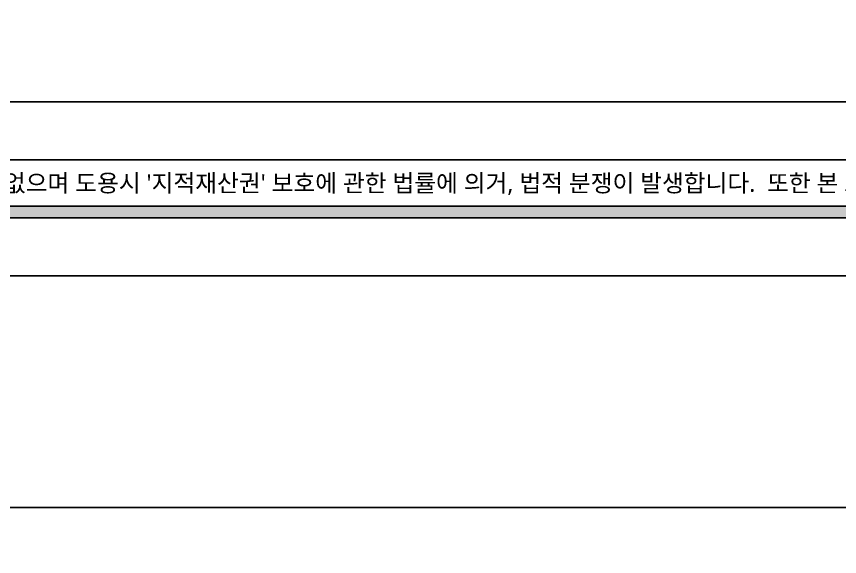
# Model space of a CAD drawing. Header units: metres. Extents: x 11578468 to 47831421, y -58341524 to -14256839.
# Drawn here: x 23875592 to 23881275, y -29074201 to -29070471 of the extents above; entities that cross this region are included whole.
import ezdxf
from ezdxf.enums import TextEntityAlignment as Align

# ---------------------------------------------------------------- set-up
doc = ezdxf.new("R2010")
doc.units = ezdxf.units.M
doc.header["$LTSCALE"] = 50
doc.header["$MEASUREMENT"] = 0
doc.layers.get('DEFPOINTS').update_dxf_attribs({"linetype": 'CONTINUOUS'})
doc.layers.add('FORM(YOURNAME)-1', color=1, linetype='CONTINUOUS')
doc.layers.add('FORM(YOURNAME)-11', color=1, linetype='CONTINUOUS')
doc.styles.add('YOURNAME', font='malgun.ttf')

# ---------------------------------------------------------------- blocks, each defined once
blk = doc.blocks.new('FORM-ELEVATION')
at = {"layer": 'FORM(YOURNAME)-11'}
h = blk.add_hatch(color=256, dxfattribs=at)
h.dxf.hatch_style = 1
h.paths.add_polyline_path([(-10309, 35708), (71691, 35708), (71691, 35508), (-10309, 35508)])
h.paths.add_polyline_path([(-10309, -21492), (71691, -21492), (71691, -21692), (-10309, -21692)])
at = {"layer": 'DEFPOINTS', "color": 158}
blk.add_line((62481, -20692), (-10309, -20692), dxfattribs=at)
blk.add_lwpolyline([(-10309, -21692), (71691, -21692), (71691, 35708), (-10309, 35708)], close=True, dxfattribs=at)
at = {"layer": 'DEFPOINTS'}
blk.add_lwpolyline([(-8309, 33708), (61071, 33708), (61071, -19692), (-8309, -19692)], close=True, dxfattribs=at)
at = {"layer": 'FORM(YOURNAME)-11', "color": 250}
blk.add_lwpolyline([(-11309, -22692), (72691, -22692), (72691, 36708), (-11309, 36708)], close=True, dxfattribs=at)
at = {"layer": 'FORM(YOURNAME)-11'}
blk.add_lwpolyline([(-10309, -21492), (71691, -21492), (71691, -21692), (-10309, -21692)], close=True, dxfattribs=at)
at = {"layer": 'FORM(YOURNAME)-11', "color": 1, "style": 'YOURNAME'}
blk.add_text("- 본 도서는 어떠한 경우에도 무단으로 도용할 수 없으며 도용시 '지적재산권' 보호에 관한 법률에 의거, 법적 분쟁이 발생합니다.  또한 본 도서에 관한 모든 저작권은 당사에 있습니다. -", height=300, dxfattribs=at).set_placement((28146, -21092), align=Align.MIDDLE_CENTER)
at = {"layer": 'FORM(YOURNAME)-11', "color": 3, "style": 'YOURNAME'}
for tag, height, p in [('1', 451, (71041, -1219)), ('2', 451, (71041, -1863)), ('3', 451, (71041, -3150)), ('4', 451, (71041, -5081)), ('5', 515, (71041, -7398)), ('6', 515, (71041, -9650)), ('7', 515, (71041, -11903)), ('8', 515, (71041, -14155)), ('9', 515, (71041, -16408)), ('10', 515, (66791, -18596)), ('11', 515, (71041, -18660)), ('12', 515, (66791, -20848)), ('13', 515, (71041, -20848))]:
    blk.add_attdef(tag, text='', height=height, dxfattribs=at).set_placement(p, align=Align.MIDDLE_RIGHT)

msp = doc.modelspace()

# ---------------------------------------------------------------- block references
at = {"layer": 'FORM(YOURNAME)-1', "xscale": 0.4, "yscale": 0.4, "zscale": 0.4}
for p in [(23867053.2, -29063185.2), (23867053.2, -29088545.2)]:
    msp.add_blockref('FORM-ELEVATION', p, dxfattribs=at)

doc.saveas('drawing.dxf')
